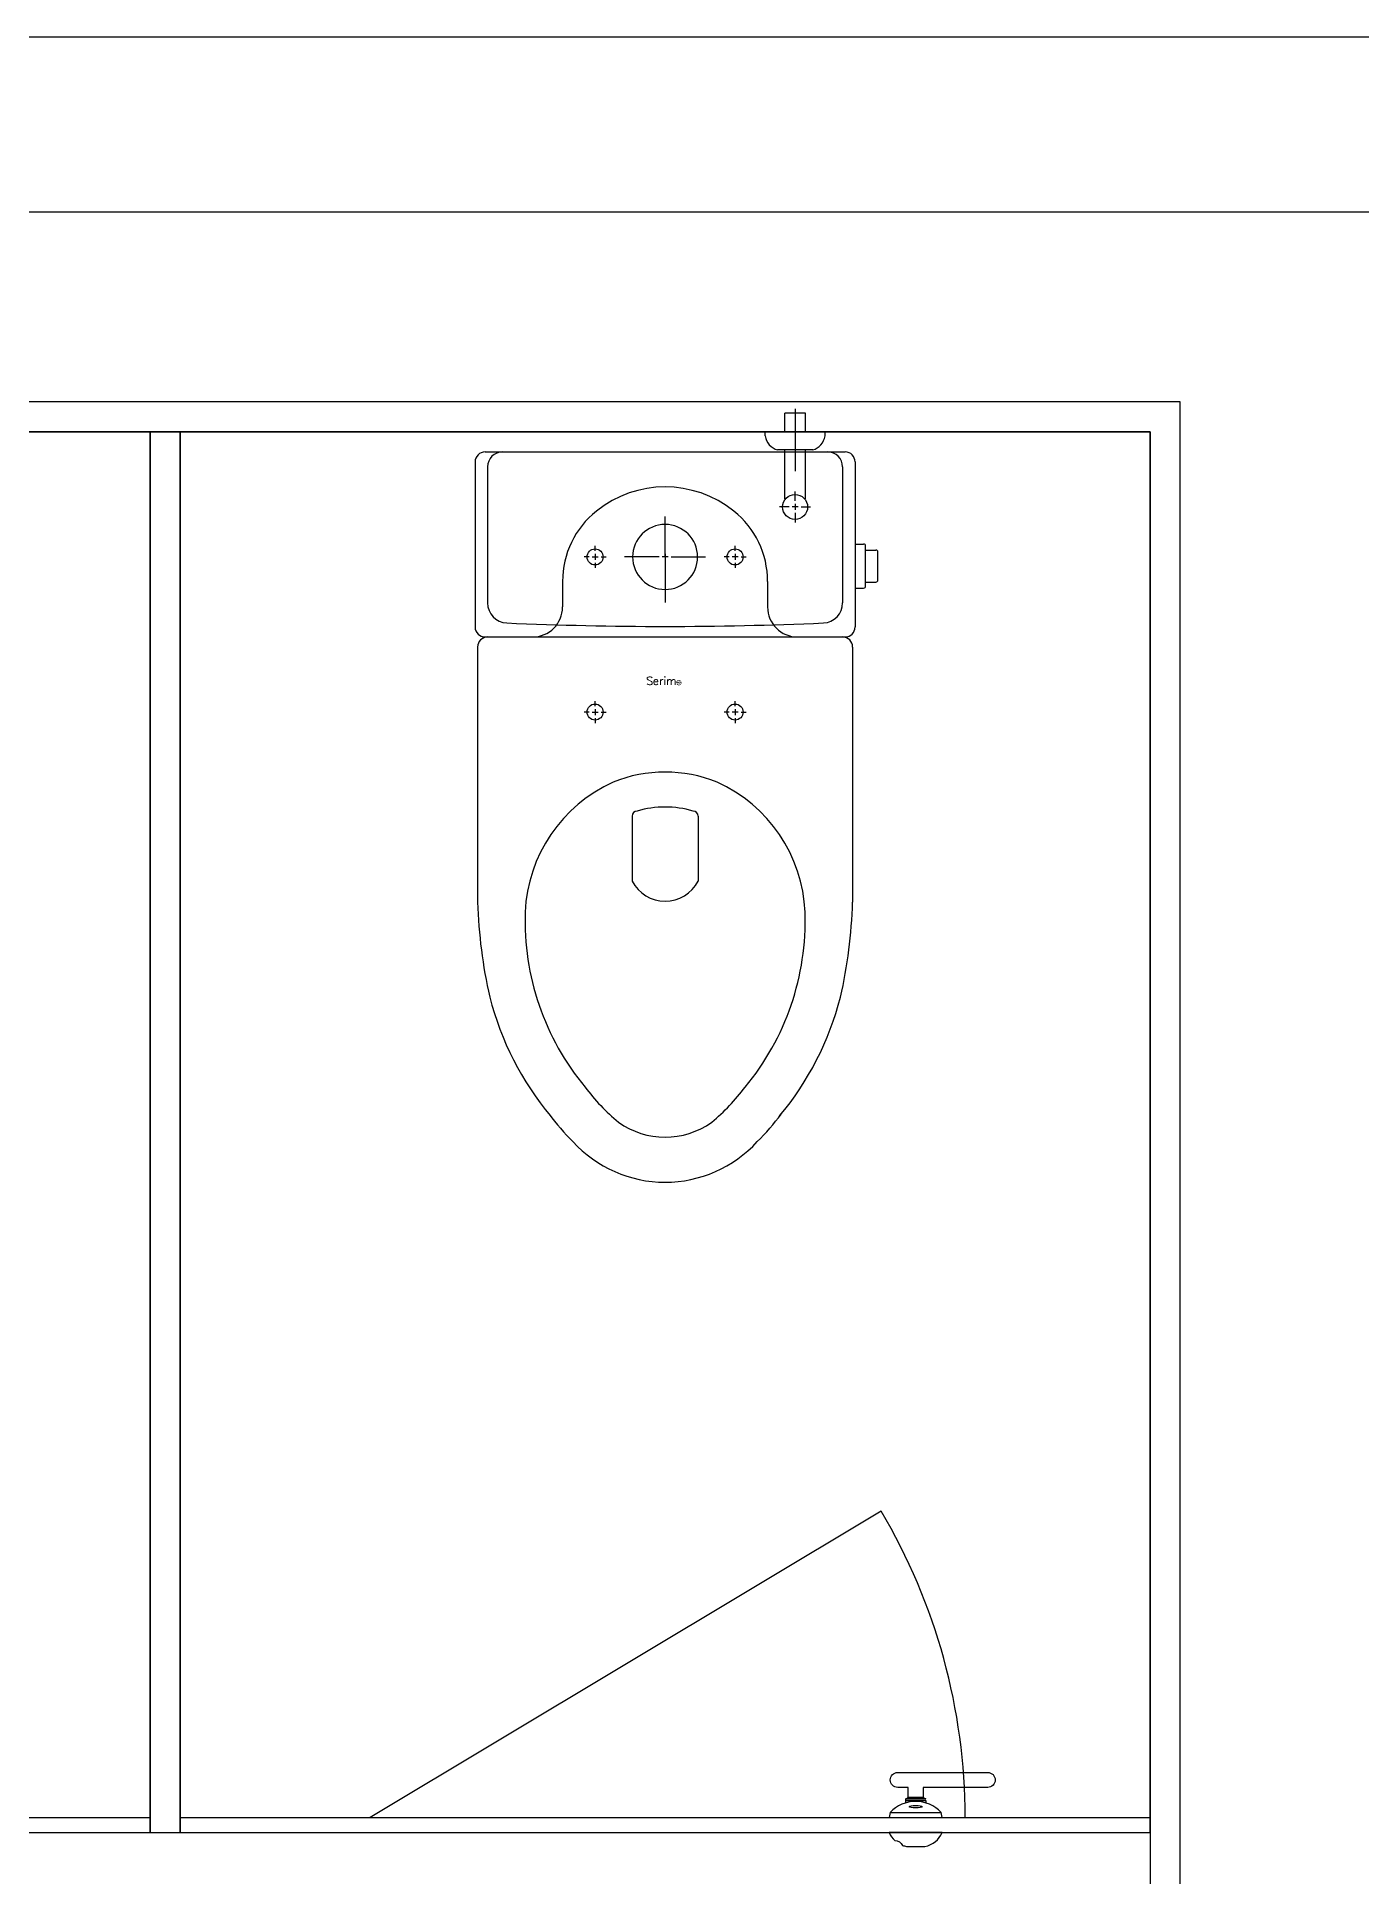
# Model space of a CAD drawing. Header units: millimetres. Extents: x -27104 to 125781, y -3376 to 46996.
# Drawn here: x 60003.13 to 60029.04, y 18822.52 to 18858.5 of the extents above; entities that cross this region are included whole.
import ezdxf

# ---------------------------------------------------------------- set-up
doc = ezdxf.new("R2010")
doc.units = ezdxf.units.MM
doc.header["$LTSCALE"] = 100
doc.header["$MEASUREMENT"] = 0
doc.layers.get('0').update_dxf_attribs({"linetype": 'CONTINUOUS'})
doc.layers.add('ELE9', color=9, linetype='CONTINUOUS')
doc.layers.add('TOI', color=12, linetype='CONTINUOUS')
doc.styles.add('DIM', font='txt.shx', dxfattribs={"height": 30})

# ---------------------------------------------------------------- blocks, each defined once
blk = doc.blocks.new('A$C3F015CE3')
at = {"layer": 'TOI'}
for p, q in [((365, 773.2), (365, 710.9)), ((354.8, 750), (354.8, 768.6)), ((375.3, 768.6), (354.8, 768.6)), ((375.3, 750), (375.3, 768.6)), ((335, 746), (335, 750)), ((395, 746), (395, 750)), ((45, 720), (45, 555)), ((55, 730), (415, 730)), ((382.6, 732), (347.4, 732)), ((354.8, 683), (354.8, 732)), ((375.3, 683), (375.3, 732)), ((425, 720), (425, 555)), ((57.5, 715), (57.5, 579)), ((412.5, 715), (412.5, 579)), ((365, 681), (365, 690.5)), ((365, 681), (365, 690.5)), ((235, 631), (235, 665.5)), ((359, 675), (349.5, 675)), ((359, 675), (349.5, 675)), ((368, 675), (362, 675)), ((368, 675), (362, 675)), ((365, 678), (365, 672)), ((365, 678), (365, 672)), ((365, 669), (365, 659.5)), ((365, 669), (365, 659.5)), ((371, 675), (380.5, 675)), ((371, 675), (380.5, 675)), ((235, 626), (235, 660.5)), ((165, 631), (165, 636)), ((165, 628), (165, 622)), ((235, 628), (235, 622)), ((305, 631), (305, 636)), ((305, 628), (305, 622)), ((425, 637.9), (433.5, 637.9)), ((435.5, 595.9), (435.5, 635.9)), ((435.5, 631.9), (445.8, 631.9)), ((447.8, 601.9), (447.8, 629.9)), ((159, 625), (154, 625)), ((162, 625), (168, 625)), ((165, 619), (165, 614)), ((171, 625), (176, 625)), ((229, 625), (194.5, 625)), ((238, 625), (232, 625)), ((235, 623), (235, 617)), ((235, 619), (235, 584.5)), ((235, 614), (235, 579.5)), ((241, 625), (275.5, 625)), ((299, 625), (294, 625)), ((308, 625), (302, 625)), ((305, 619), (305, 614)), ((311, 625), (316, 625)), ((132.5, 600.6), (132.5, 575)), ((337.5, 600.6), (337.5, 575)), ((425, 593.9), (433.5, 593.9)), ((435.5, 599.9), (445.8, 599.9)), ((47.5, 535), (47.5, 280)), ((52.5, 545), (417.5, 545)), ((55, 545), (415, 545)), ((422.5, 535), (422.5, 280)), ((165, 476), (165, 481)), ((305, 476), (305, 481)), ((159, 470), (154, 470)), ((162, 470), (168, 470)), ((165, 473), (165, 467)), ((165, 464), (165, 459)), ((171, 470), (176, 470)), ((299, 470), (294, 470)), ((308, 470), (302, 470)), ((305, 473), (305, 467)), ((305, 464), (305, 459)), ((311, 470), (316, 470)), ((202, 366), (202, 301)), ((268, 366), (268, 301))]:
    blk.add_line(p, q, dxfattribs=at)
for centre, radius in [((365, 675), 12.5), ((165, 625), 8), ((305, 625), 8), ((165, 470), 8), ((305, 470), 8)]:
    blk.add_circle(centre, radius, dxfattribs=at)
for centre, radius, start, end in [((352.4, 748.9), 17.6, 189.469, 253.5331), ((377.6, 748.9), 17.6, 286.4669, 350.531), ((55, 720), 10, 90, 180), ((72.5, 715), 15, 90, 180), ((397.5, 715), 15, 0, 90), ((415, 720), 10, 0, 90), ((235, 585), 110, 51.3178, 128.6822), ((222.5, 600.6), 90, 128.6822, 180), ((247.5, 600.6), 90, 0, 51.3178), ((235, 625), 32.5, 90, 270), ((235, 625), 32.5, 270, 90), ((433.5, 635.9), 2, 0, 90), ((445.8, 629.9), 2, 0, 90), ((433.5, 595.9), 2, 270, 0), ((445.8, 601.9), 2, 270, 0), ((77.5, 579), 20, 180, 267.4985), ((102.5, 575), 30, 270, 0), ((367.5, 575), 30, 180, 270), ((392.5, 579), 20, 272.5015, 0), ((55, 555), 10, 180, 270), ((233.8, 4155.6), 3600, 267.4985, 270.0199), ((236.3, 4155.6), 3600, 269.9801, 272.5015), ((415, 555), 10, 270, 0), ((57.5, 535), 10, 90, 180), ((412.5, 535), 10, 0, 90), ((235, 270), 140, 68.2132, 111.7868), ((244.9, 263.3), 150, 114.336, 177.4508), ((225.1, 263.3), 150, 2.5492, 65.664), ((207, 366), 5, 90, 180), ((235, 274.4), 100.6, 73.8382, 106.1618), ((263, 366), 5, 0, 90), ((235, 318.2), 37.2, 207.5632, 332.4368), ((547.3, 295.1), 500, 181.7364, 192.7267), ((-77.3, 295.1), 500, 347.2733, 358.2636), ((354.9, 261.3), 260, 178.084, 219.7652), ((115.1, 261.3), 260, 320.2348, 1.916), ((354.9, 261.3), 305, 194.4886, 219.7652), ((115.1, 261.3), 305, 320.2348, 345.5114), ((315.4, 214.5), 200, 216.6852, 230.5715), ((154.6, 214.5), 200, 309.4285, 323.3148), ((315.4, 214.5), 245, 216.6852, 225.2345), ((235, 125), 80, 234.3409, 305.6591), ((154.6, 214.5), 245, 314.7655, 323.3148), ((235, 125), 125, 222.5102, 317.4898)]:
    blk.add_arc(centre, radius, start, end, dxfattribs=at)
at = {"layer": 'TOI', "style": 'DIM'}
for s, height, p in [('S', 8, (216.2, 497.2)), ('erim', 8, (222.7, 497.2)), ('㉿', 4, (246, 497.2))]:
    blk.add_text(s, height=height, dxfattribs=at).set_placement(p)
blk = doc.blocks.new('ggtyu')
at = {"layer": 'ELE9', "color": 253}
for p, q in [((59830.189, 18993.463), (59820.195, 18987.472)), ((59832.042, 18988.059), (59831.013, 18988.059)), ((59831.013, 18988.059), (59831.013, 18987.863)), ((59831.062, 18987.834), (59830.67, 18987.834)), ((59831.013, 18987.863), (59831.062, 18987.834)), ((59831.062, 18987.804), (59831.062, 18987.756)), ((59830.367, 18987.57), (59831.365, 18987.57))]:
    blk.add_line(p, q, dxfattribs=at)
at = {"layer": 'ELE9', "color": 253, "ltscale": 0.1}
for points in [[(59785.565, 19022.295), (59916.153, 19022.295)], [(59740.079, 18986.689), (59740.079, 19018.872), (59900.404, 19018.872), (59900.404, 18968.788), (59896.687, 18968.788), (59896.687, 19015.155), (59870.08, 19015.155), (59870.08, 18972.506), (59881.036, 18972.506), (59881.036, 18968.788), (59866.363, 18968.788), (59866.363, 19015.155), (59839.756, 19015.155), (59839.756, 18972.506), (59850.712, 18972.506), (59850.712, 18968.788), (59839.756, 18968.788), (59839.756, 18964.778), (59836.039, 18964.778), (59836.039, 19015.155), (59743.796, 19015.155), (59743.796, 18986.689), (59740.079, 18986.689)], [(59742.446, 18986.102), (59744.383, 18986.102), (59744.383, 19014.568), (59835.452, 19014.568), (59835.452, 18964.778)]]:
    blk.add_lwpolyline(points, dxfattribs=at)
at = {"layer": 'ELE9', "color": 253}
for points in [[(59796.912, 19014.568), (59796.912, 18987.472), (59815.889, 18987.472), (59815.889, 19014.568)], [(59796.912, 19014.568), (59796.912, 18987.178), (59815.889, 18987.178), (59815.889, 19014.568)], [(59815.889, 18987.178), (59816.475, 18987.178), (59816.475, 19014.568), (59815.889, 19014.568)], [(59816.475, 19014.568), (59816.475, 18987.472), (59835.452, 18987.472), (59835.452, 19014.568)], [(59816.475, 19014.568), (59816.475, 18987.178), (59835.452, 18987.178), (59835.452, 19014.568)]]:
    blk.add_lwpolyline(points, close=True, dxfattribs=at)
blk.add_lwpolyline([(59830.67, 18987.756), (59830.67, 18987.804), (59831.062, 18987.804), (59830.67, 18987.804), (59830.67, 18987.834), (59830.719, 18987.863), (59831.013, 18987.863), (59830.719, 18987.863), (59830.719, 18988.059), (59830.514, 18988.059, -1), (59830.514, 18988.352), (59832.275, 18988.352, -1), (59832.275, 18988.059), (59832.03, 18988.059)], format="xyb", dxfattribs=at)
for points in [[(59831.385, 18987.472), (59831.365, 18987.57, 0.431373), (59830.367, 18987.57), (59830.348, 18987.472)], [(59830.348, 18987.178, 0.106445), (59830.46, 18987.019, -0.296117), (59830.609, 18986.926, 0.043036), (59830.685, 18986.905), (59831.047, 18986.905, 0.249566), (59831.385, 18987.178)]]:
    blk.add_lwpolyline(points, format="xyb", close=True, dxfattribs=at)
blk.add_arc((59820.095, 18987.472), 11.738, 0, 30.6904, dxfattribs=at)
blk.add_ellipse((59830.866, 18987.682), major_axis=(0.127, 0), ratio=0.193008, dxfattribs=at)
at = {"layer": 'ELE9', "color": 253, "ltscale": 0.1, "xscale": 0.01956378461538462, "yscale": 0.01956378461538462, "zscale": 0.01956378461538462}
blk.add_blockref('A$C3F015CE3', (59821.366, 18999.895), dxfattribs=at)

msp = doc.modelspace()

# ---------------------------------------------------------------- block references
msp.add_blockref('ggtyu', (189.458, -163.799))

doc.saveas('drawing.dxf')
